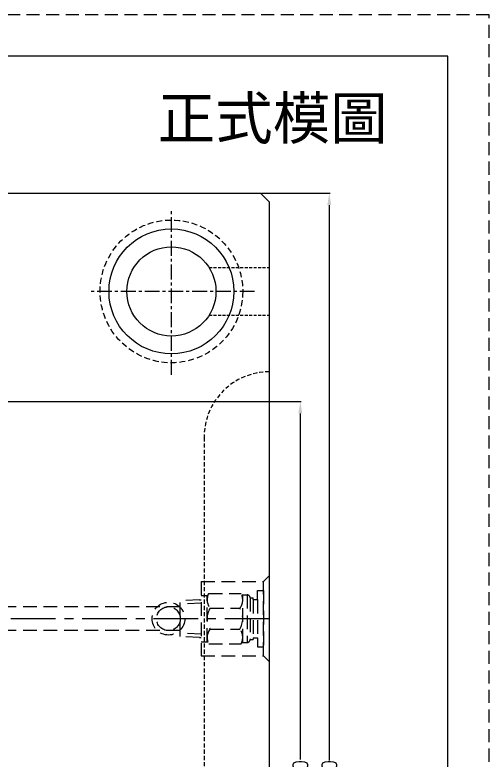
# Model space of a CAD drawing. Header units: millimetres. Extents: x 25970 to 27273, y -22508 to -21586.
# Drawn here: x 27113.3 to 27272.9, y -21836.3 to -21585.8 of the extents above; entities that cross this region are included whole.
import ezdxf

# ---------------------------------------------------------------- set-up
doc = ezdxf.new("R2010")
doc.units = ezdxf.units.MM
doc.header["$LTSCALE"] = 8
for name, pattern in [('CENTER', [2, 1.25, -0.25, 0.25, -0.25]), ('DASHED', [0.75, 0.5, -0.25]), ('HIDDEN', [0.375, 0.25, -0.125])]:
    doc.linetypes.add(name, pattern=pattern)
doc.layers.get('DEFPOINTS').update_dxf_attribs({"color": 6})
for name, color, linetype in [('A', 7, 'Continuous'), ('cen', 1, 'CENTER'), ('hidden', 4, 'HIDDEN'), ('WT', 4, 'Continuous')]:
    doc.layers.add(name, color=color, linetype=linetype)
doc.layers.add('dim', color=3, linetype='Continuous', lineweight=15)
doc.layers.add('MBOM-ASSIS-LAYER', color=71, linetype='Continuous', lineweight=9)
doc.styles.get("Standard").update_dxf_attribs({"font": 'txt.shx', "width": 0.8, "bigfont": 'chineset.shx'})
doc.styles.add('style1', font='mingliu.ttc', dxfattribs={"width": 0.75})
doc.dimstyles.new('ISO-25', dxfattribs={"dimtxt": 5, "dimasz": 4, "dimexe": 0.3, "dimexo": 0.3, "dimtad": 0, "dimzin": 1, "dimdsep": 46, "dimtxsty": 'Standard', "dimcen": 0, "dimclrd": 3, "dimclre": 3, "dimclrt": 3, "dimazin": 0, "dimtfac": 1, "dimtofl": 0, "dimtmove": 0, "dimatfit": 0, "dimfxl": 0, "dimarcsym": 0})

# ---------------------------------------------------------------- blocks, each defined once
blk = doc.blocks.new('*D26515')
at = {"layer": 'DEFPOINTS', "color": 0}
for p in [(27093.98, -21715.73), (27093.98, -21975.73), (27209.36, -21975.73)]:
    blk.add_point(p, dxfattribs=at)
at = {"layer": 'dim', "color": 3, "lineweight": -2}
for p, q in [((27094.28, -21715.73), (27209.66, -21715.73)), ((27209.36, -21719.73), (27209.36, -21836.11)), ((27209.36, -21971.73), (27209.36, -21855.36)), ((27094.28, -21975.73), (27209.66, -21975.73))]:
    blk.add_line(p, q, dxfattribs=at)
at = {"layer": 'dim', "color": 3}
for points in [[(27210.03, -21719.73), (27208.69, -21719.73), (27209.36, -21715.73)], [(27208.69, -21971.73), (27210.03, -21971.73), (27209.36, -21975.73)]]:
    blk.add_solid(points, dxfattribs=at)
at = {"layer": 'dim', "color": 3, "insert": (27209.36, -21845.73), "char_height": 5, "attachment_point": 5, "rotation": 90}
blk.add_mtext('260.00', dxfattribs=at)
blk = doc.blocks.new('*D26516')
at = {"layer": 'DEFPOINTS', "color": 0}
for p in [(27195.98, -21645.73), (27219.11, -21645.73), (27195.98, -22045.73)]:
    blk.add_point(p, dxfattribs=at)
at = {"layer": 'dim', "color": 3, "lineweight": -2}
for p, q in [((27196.28, -21645.73), (27219.41, -21645.73)), ((27219.11, -21649.73), (27219.11, -21836.44)), ((27219.11, -22041.73), (27219.11, -21855.02)), ((27196.28, -22045.73), (27219.41, -22045.73))]:
    blk.add_line(p, q, dxfattribs=at)
at = {"layer": 'dim', "color": 3}
for points in [[(27219.78, -21649.73), (27218.44, -21649.73), (27219.11, -21645.73)], [(27218.44, -22041.73), (27219.78, -22041.73), (27219.11, -22045.73)]]:
    blk.add_solid(points, dxfattribs=at)
at = {"layer": 'dim', "color": 3, "insert": (27219.11, -21845.73), "char_height": 5, "attachment_point": 5, "rotation": 90}
blk.add_mtext('400.00', dxfattribs=at)
blk = doc.blocks.new('20100617.142056')
at = {"layer": 'MBOM-ASSIS-LAYER', "linetype": 'DASHED'}
for p, q in [((0, 841), (-1189, 841)), ((0, 0), (0, 841))]:
    blk.add_line(p, q, dxfattribs=at)
at = {"layer": 'MBOM-ASSIS-LAYER'}
for p, q in [((-12.7, 828.3), (-1176.3, 828.3)), ((-12.7, 12.7), (-12.7, 828.3))]:
    blk.add_line(p, q, dxfattribs=at)
blk = doc.blocks.new('20160903.151524')
at = {"layer": 'WT', "color": 125, "linetype": 'HIDDEN', "ltscale": 2.3}
for p, q in [((-6.35, 23.56), (-6.01, 30)), ((-6.01, 30), (6.01, 30)), ((-5.19, 23), (-4.82, 30)), ((5.19, 23), (4.82, 30)), ((6.35, 23.56), (6.01, 30)), ((12.5, 23), (-12.5, 23)), ((-12.5, 23), (-12.5, 2)), ((-7.75, 23), (-7.75, 20.77)), ((-6.35, 23.56), (-6.35, 23)), ((6.35, 23.56), (6.35, 23)), ((7.75, 23), (7.75, 20.77)), ((12.5, 23), (12.5, 2)), ((-8.5, 20.43), (-8.5, 9.57)), ((-7.75, 21), (7.75, 21)), ((8.5, 20.43), (8.5, 9.57)), ((-3.5, 20.01), (-3.5, 9.99)), ((3.5, 20.01), (3.5, 9.99)), ((-8, 9.33), (-8, 7.51)), ((-8, 9), (8, 9)), ((8, 9.33), (8, 7.51)), ((8, 7.51), (-8, 7.51)), ((7, 6.51), (-7, 6.51)), ((-7, 6.51), (-7, 5.51)), ((-6.4, 5.51), (-7, 5.51)), ((-6.4, 5.51), (-7, 5.51)), ((6.4, 5.51), (-6.4, 5.51)), ((-6.4, 5.51), (-6.4, 4.01)), ((6.4, 5.51), (6.4, 4.01)), ((6.4, 5.51), (7, 5.51)), ((6.4, 5.51), (7, 5.51)), ((7, 6.51), (7, 5.51)), ((-9.5, 4.01), (-9.5, 2)), ((-6.4, 4.01), (-9.5, 4.01)), ((6.4, 4.01), (-6.4, 4.01)), ((6.4, 4.01), (9.5, 4.01)), ((9.5, 4.01), (9.5, 2)), ((-12.5, 2), (-14.5, 0)), ((-14.5, 0), (14.5, 0)), ((-12.5, 2), (12.5, 2)), ((9.5, 2), (-9.5, 2)), ((12.5, 2), (14.5, 0))]:
    blk.add_line(p, q, dxfattribs=at)
at = {"layer": 'WT', "color": 125, "linetype": 'CENTER', "ltscale": 1.5}
blk.add_line((0, 0), (0, 30), dxfattribs=at)
at = {"layer": 'WT', "color": 125, "linetype": 'HIDDEN', "ltscale": 2.3}
for centre, radius, start, end in [((-6.32, 16.53), 4.47, 50.9817, 119.248), ((0, 14.34), 6.66, 58.3016, 121.6984), ((6.32, 16.53), 4.47, 60.752, 129.0183), ((-6.32, 13.47), 4.47, 240.752, 309.0183), ((0, 15.66), 6.66, 238.3016, 301.6984), ((6.32, 13.47), 4.47, 230.9817, 299.248), ((-7, 7.51), 1, 180, 270), ((7, 7.51), 1, 270, 0)]:
    blk.add_arc(centre, radius, start, end, dxfattribs=at)

msp = doc.modelspace()

# ---------------------------------------------------------------- linework, layer by layer
for p, q in [((26851.984, -21645.733), (27195.984, -21645.733)), ((27195.984, -21645.733), (27198.984, -21648.733)), ((27198.984, -22042.733), (27198.984, -21648.733))]:
    msp.add_line(p, q)
at = {"color": 8, "linetype": 'HIDDEN', "ltscale": 0.5}
for p, q in [((27178.673, -21670.733), (27198.984, -21670.733)), ((27178.673, -21686.733), (27198.984, -21686.733))]:
    msp.add_line(p, q, dxfattribs=at)
at = {"color": 8, "linetype": 'HIDDEN', "ltscale": 0.7}
msp.add_line((27176.984, -21727.733), (27176.984, -21963.733), dxfattribs=at)
for radius in [21, 15]:
    msp.add_circle((27165.984, -21678.733), radius)
msp.add_arc((27198.984, -21727.733), 22, 90, 180, dxfattribs=at)
at = {"layer": 'cen', "ltscale": 0.5}
for p, q in [((27165.984, -21706.733), (27165.984, -21650.733)), ((27193.984, -21678.733), (27137.984, -21678.733))]:
    msp.add_line(p, q, dxfattribs=at)
at = {"layer": 'hidden'}
msp.add_circle((27165.984, -21678.733), 24, dxfattribs=at)
at = {"layer": 'WT', "color": 125, "linetype": 'HIDDEN', "ltscale": 2.3}
for p, q in [((27168.984, -21784.733), (27070.984, -21784.733)), ((27168.984, -21792.733), (26973.984, -21792.733))]:
    msp.add_line(p, q, dxfattribs=at)
at = {"layer": 'WT', "color": 125, "linetype": 'CENTER', "ltscale": 1.5}
msp.add_line((27198.984, -21788.733), (26973.984, -21788.733), dxfattribs=at)
at = {"layer": 'WT', "color": 125, "linetype": 'HIDDEN', "ltscale": 2.3}
for radius in [5.5, 4]:
    msp.add_circle((27164.984, -21788.733), radius, dxfattribs=at)

# ---------------------------------------------------------------- block references
at = {"layer": 'MBOM-ASSIS-LAYER', "xscale": 1.09605007185252, "yscale": 1.09605007185252, "zscale": 1.09605007185252}
msp.add_blockref('20100617.142056', (27272.899, -22507.575), dxfattribs=at)
at = {"layer": 'WT', "rotation": 90}
msp.add_blockref('20160903.151524', (27198.984, -21788.733), dxfattribs=at)

# ---------------------------------------------------------------- texts
at = {"layer": 'A', "color": 6, "style": 'style1'}
msp.add_text('正式模圖', height=14.18, dxfattribs=at).set_placement((27161.369, -21627.598))

# ---------------------------------------------------------------- dimensions: what is measured, and where the dimension line sits
at = {"layer": 'dim'}
for base, p1, p2, picture, middle in [((27219.11, -21645.733), (27195.984, -22045.733), (27195.984, -21645.733), '*D26516', (27219.11, -21845.733)), ((27209.359, -21975.733), (27093.984, -21715.733), (27093.984, -21975.733), '*D26515', (27209.359, -21845.733))]:
    dim = msp.add_linear_dim(base=base, p1=p1, p2=p2, angle=90, dimstyle='ISO-25', dxfattribs=at)
    dim.commit()
    dim.dimension.update_dxf_attribs({"geometry": picture, "text_midpoint": middle, "dimtype": 160})

doc.saveas('drawing.dxf')
